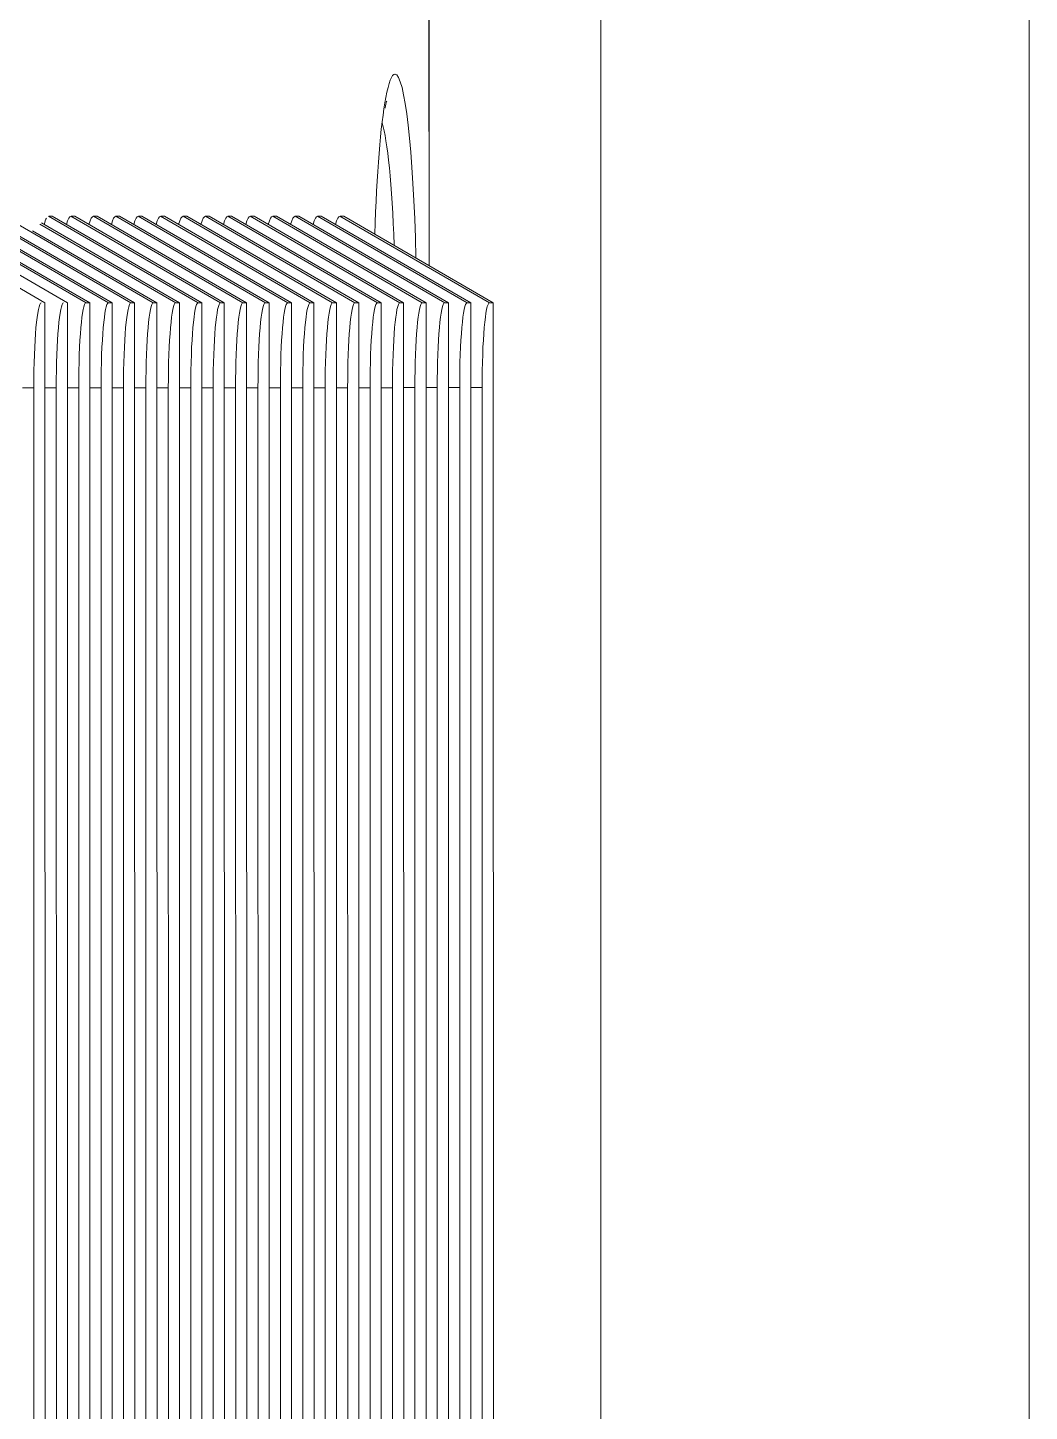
# Model space of a CAD drawing. Header units: millimetres. Extents: x -159872 to 386485, y -250577 to 158966.
# Drawn here: x 371143 to 371189.7, y 3155.9 to 3220.4 of the extents above; entities that cross this region are included whole.
import ezdxf

# ---------------------------------------------------------------- set-up
doc = ezdxf.new("R2010")
doc.units = ezdxf.units.MM
doc.layers.add('LDS-equipment-kitchen equipment', color=3, linetype='Continuous', lineweight=13)
doc.layers.add('TOPS', color=252, linetype='Continuous', lineweight=13)

# ---------------------------------------------------------------- blocks, each defined once
blk = doc.blocks.new('Group-335')
at = {"layer": 'LDS-equipment-kitchen equipment', "lineweight": 5}
for p, q in [((310488.196, 39696.327), (310488.199, 39666.827)), ((310488.196, 39696.327), (310488.199, 39666.827)), ((310488.199, 39696.327), (310488.202, 39666.824)), ((310488.199, 39696.327), (310488.202, 39666.824)), ((310470.277, 39665.085), (310463.299, 39669.127)), ((310470.277, 39665.085), (310463.299, 39669.127)), ((310471.325, 39665.085), (310464.346, 39669.127)), ((310471.325, 39665.085), (310464.346, 39669.127)), ((310472.196, 39665.085), (310465.218, 39669.127)), ((310472.196, 39665.085), (310465.218, 39669.127)), ((310472.368, 39665.085), (310465.39, 39669.127)), ((310472.368, 39665.085), (310465.39, 39669.127)), ((310473.24, 39665.085), (310466.262, 39669.127)), ((310473.24, 39665.085), (310466.262, 39669.127)), ((310473.416, 39665.085), (310466.437, 39669.127)), ((310473.416, 39665.085), (310466.437, 39669.127)), ((310474.284, 39665.085), (310467.309, 39669.127)), ((310474.284, 39665.085), (310467.309, 39669.127)), ((310474.463, 39665.085), (310467.481, 39669.127)), ((310474.463, 39665.085), (310467.481, 39669.127)), ((310475.334, 39665.085), (310468.353, 39669.127)), ((310475.334, 39665.085), (310468.353, 39669.127)), ((310477.426, 39665.085), (310470.447, 39669.127)), ((310477.426, 39665.085), (310470.447, 39669.127)), ((310470.452, 39669.127), (310470.625, 39669.127)), ((310470.452, 39669.127), (310470.625, 39669.127)), ((310477.598, 39665.085), (310470.619, 39669.127)), ((310477.598, 39665.085), (310470.619, 39669.127)), ((310478.466, 39665.085), (310471.491, 39669.127)), ((310478.466, 39665.085), (310471.491, 39669.127)), ((310471.496, 39669.127), (310471.673, 39669.128)), ((310471.496, 39669.127), (310471.673, 39669.128)), ((310478.645, 39665.085), (310471.667, 39669.128)), ((310478.645, 39665.085), (310471.667, 39669.128)), ((310479.517, 39665.085), (310472.539, 39669.128)), ((310479.517, 39665.085), (310472.539, 39669.128)), ((310472.544, 39669.128), (310472.716, 39669.128)), ((310472.544, 39669.128), (310472.716, 39669.128)), ((310479.686, 39665.085), (310472.711, 39669.128)), ((310479.686, 39665.085), (310472.711, 39669.128)), ((310480.561, 39665.085), (310473.582, 39669.128)), ((310480.561, 39665.085), (310473.582, 39669.128)), ((310473.588, 39669.128), (310473.764, 39669.128)), ((310473.588, 39669.128), (310473.764, 39669.128)), ((310480.737, 39665.085), (310473.758, 39669.128)), ((310480.737, 39665.085), (310473.758, 39669.128)), ((310481.608, 39665.086), (310474.63, 39669.128)), ((310481.608, 39665.086), (310474.63, 39669.128)), ((310474.635, 39669.128), (310474.808, 39669.128)), ((310474.635, 39669.128), (310474.808, 39669.128)), ((310481.78, 39665.086), (310474.802, 39669.128)), ((310481.78, 39665.086), (310474.802, 39669.128)), ((310482.655, 39665.086), (310475.673, 39669.128)), ((310482.655, 39665.086), (310475.673, 39669.128)), ((310475.679, 39669.128), (310475.855, 39669.128)), ((310475.679, 39669.128), (310475.855, 39669.128)), ((310482.828, 39665.086), (310475.85, 39669.128)), ((310482.828, 39665.086), (310475.85, 39669.128)), ((310483.699, 39665.086), (310476.721, 39669.128)), ((310483.699, 39665.086), (310476.721, 39669.128)), ((310476.723, 39669.128), (310476.902, 39669.128)), ((310476.723, 39669.128), (310476.902, 39669.128)), ((310483.875, 39665.086), (310476.896, 39669.128)), ((310483.875, 39665.086), (310476.896, 39669.128)), ((310484.743, 39665.086), (310477.768, 39669.128)), ((310484.743, 39665.086), (310477.768, 39669.128)), ((310477.773, 39669.128), (310477.946, 39669.128)), ((310477.773, 39669.128), (310477.946, 39669.128)), ((310484.919, 39665.086), (310477.94, 39669.128)), ((310484.919, 39665.086), (310477.94, 39669.128)), ((310485.791, 39665.086), (310478.812, 39669.128)), ((310485.791, 39665.086), (310478.812, 39669.128)), ((310478.817, 39669.128), (310478.993, 39669.128)), ((310478.817, 39669.128), (310478.993, 39669.128)), ((310485.963, 39665.086), (310478.988, 39669.128)), ((310485.963, 39665.086), (310478.988, 39669.128)), ((310486.838, 39665.086), (310479.859, 39669.128)), ((310486.838, 39665.086), (310479.859, 39669.128)), ((310479.865, 39669.128), (310480.037, 39669.128)), ((310479.865, 39669.128), (310480.037, 39669.128)), ((310487.014, 39665.086), (310480.032, 39669.128)), ((310487.014, 39665.086), (310480.032, 39669.128)), ((310487.885, 39665.086), (310480.904, 39669.128)), ((310487.885, 39665.086), (310480.904, 39669.128)), ((310480.905, 39669.128), (310481.085, 39669.128)), ((310480.905, 39669.128), (310481.085, 39669.128)), ((310488.058, 39665.086), (310481.079, 39669.128)), ((310488.058, 39665.086), (310481.079, 39669.128)), ((310488.929, 39665.086), (310481.951, 39669.128)), ((310488.929, 39665.086), (310481.951, 39669.128)), ((310481.956, 39669.128), (310482.132, 39669.128)), ((310481.956, 39669.128), (310482.132, 39669.128)), ((310489.105, 39665.086), (310482.127, 39669.128)), ((310489.105, 39665.086), (310482.127, 39669.128)), ((310489.976, 39665.086), (310482.998, 39669.129)), ((310489.976, 39665.086), (310482.998, 39669.129)), ((310483, 39669.129), (310483.176, 39669.129)), ((310483, 39669.129), (310483.176, 39669.129)), ((310490.149, 39665.086), (310483.17, 39669.129)), ((310490.149, 39665.086), (310483.17, 39669.129)), ((310491.02, 39665.086), (310484.042, 39669.129)), ((310491.02, 39665.086), (310484.042, 39669.129)), ((310484.047, 39669.129), (310484.224, 39669.129)), ((310484.047, 39669.129), (310484.224, 39669.129)), ((310491.196, 39665.086), (310484.218, 39669.129)), ((310491.196, 39665.086), (310484.218, 39669.129)), ((310475.503, 39665.085), (310469.7, 39668.45)), ((310475.503, 39665.085), (310469.7, 39668.45)), ((310476.378, 39665.085), (310470.042, 39668.757)), ((310476.378, 39665.085), (310470.042, 39668.757)), ((310476.554, 39665.085), (310470.112, 39668.817)), ((310476.554, 39665.085), (310470.112, 39668.817)), ((310470.277, 39665.085), (310470.286, 39568.169)), ((310470.277, 39665.085), (310470.286, 39568.169)), ((310471.325, 39665.085), (310471.334, 39568.169)), ((310471.325, 39665.085), (310471.334, 39568.169)), ((310472.196, 39665.085), (310472.369, 39665.085)), ((310472.196, 39665.085), (310472.369, 39665.085)), ((310472.368, 39665.085), (310472.377, 39568.169)), ((310472.368, 39665.085), (310472.377, 39568.169)), ((310473.24, 39665.085), (310473.416, 39665.085)), ((310473.24, 39665.085), (310473.416, 39665.085)), ((310473.416, 39665.085), (310473.425, 39568.169)), ((310473.416, 39665.085), (310473.425, 39568.169)), ((310474.284, 39665.085), (310474.464, 39665.085)), ((310474.284, 39665.085), (310474.464, 39665.085)), ((310474.463, 39665.085), (310474.472, 39568.169)), ((310474.463, 39665.085), (310474.472, 39568.169)), ((310475.334, 39665.085), (310475.507, 39665.085)), ((310475.334, 39665.085), (310475.507, 39665.085)), ((310475.503, 39665.085), (310475.512, 39568.169)), ((310475.503, 39665.085), (310475.512, 39568.169)), ((310476.378, 39665.085), (310476.555, 39665.085)), ((310476.378, 39665.085), (310476.555, 39665.085)), ((310476.554, 39665.085), (310476.563, 39568.169)), ((310476.554, 39665.085), (310476.563, 39568.169)), ((310477.426, 39665.085), (310477.599, 39665.085)), ((310477.426, 39665.085), (310477.599, 39665.085)), ((310477.598, 39665.085), (310477.607, 39568.169)), ((310477.598, 39665.085), (310477.607, 39568.169)), ((310478.466, 39665.085), (310478.646, 39665.085)), ((310478.466, 39665.085), (310478.646, 39665.085)), ((310478.645, 39665.085), (310478.654, 39568.169)), ((310478.645, 39665.085), (310478.654, 39568.169)), ((310479.517, 39665.085), (310479.69, 39665.085)), ((310479.517, 39665.085), (310479.69, 39665.085)), ((310479.686, 39665.085), (310479.695, 39568.17)), ((310479.686, 39665.085), (310479.695, 39568.17)), ((310480.561, 39665.085), (310480.737, 39665.085)), ((310480.561, 39665.085), (310480.737, 39665.085)), ((310480.737, 39665.085), (310480.746, 39568.17)), ((310480.737, 39665.085), (310480.746, 39568.17)), ((310481.608, 39665.086), (310481.785, 39665.086)), ((310481.608, 39665.086), (310481.785, 39665.086)), ((310481.78, 39665.086), (310481.789, 39568.17)), ((310481.78, 39665.086), (310481.789, 39568.17)), ((310482.655, 39665.086), (310482.828, 39665.086)), ((310482.655, 39665.086), (310482.828, 39665.086)), ((310482.828, 39665.086), (310482.837, 39568.17)), ((310482.828, 39665.086), (310482.837, 39568.17)), ((310483.699, 39665.086), (310483.876, 39665.086)), ((310483.699, 39665.086), (310483.876, 39665.086)), ((310483.875, 39665.086), (310483.884, 39568.17)), ((310483.875, 39665.086), (310483.884, 39568.17)), ((310484.743, 39665.086), (310484.92, 39665.086)), ((310484.743, 39665.086), (310484.92, 39665.086)), ((310484.919, 39665.086), (310484.928, 39568.17)), ((310484.919, 39665.086), (310484.928, 39568.17)), ((310485.791, 39665.086), (310485.967, 39665.086)), ((310485.791, 39665.086), (310485.967, 39665.086)), ((310485.963, 39665.086), (310485.972, 39568.17)), ((310485.963, 39665.086), (310485.972, 39568.17)), ((310486.838, 39665.086), (310487.014, 39665.086)), ((310486.838, 39665.086), (310487.014, 39665.086)), ((310487.014, 39665.086), (310487.023, 39568.17)), ((310487.014, 39665.086), (310487.023, 39568.17)), ((310487.885, 39665.086), (310488.058, 39665.086)), ((310487.885, 39665.086), (310488.058, 39665.086)), ((310488.058, 39665.086), (310488.066, 39568.17)), ((310488.058, 39665.086), (310488.066, 39568.17)), ((310488.929, 39665.086), (310489.106, 39665.086)), ((310488.929, 39665.086), (310489.106, 39665.086)), ((310489.105, 39665.086), (310489.114, 39568.17)), ((310489.105, 39665.086), (310489.114, 39568.17)), ((310489.976, 39665.086), (310490.149, 39665.086)), ((310489.976, 39665.086), (310490.149, 39665.086)), ((310490.149, 39665.086), (310490.158, 39568.171)), ((310490.149, 39665.086), (310490.158, 39568.171)), ((310491.02, 39665.086), (310491.197, 39665.086)), ((310491.02, 39665.086), (310491.197, 39665.086)), ((310491.196, 39665.086), (310491.205, 39568.171)), ((310491.196, 39665.086), (310491.205, 39568.171)), ((310469.757, 39661.126), (310469.235, 39661.126)), ((310469.757, 39661.126), (310469.235, 39661.126)), ((310469.766, 39572.127), (310469.757, 39661.126)), ((310469.766, 39572.127), (310469.757, 39661.126)), ((310470.805, 39661.126), (310470.279, 39661.126)), ((310470.805, 39661.126), (310470.279, 39661.126)), ((310470.813, 39572.127), (310470.805, 39661.126)), ((310470.813, 39572.127), (310470.805, 39661.126)), ((310471.852, 39661.126), (310471.326, 39661.126)), ((310471.852, 39661.126), (310471.326, 39661.126)), ((310471.86, 39572.127), (310471.852, 39661.126)), ((310471.86, 39572.127), (310471.852, 39661.126)), ((310472.896, 39661.126), (310472.37, 39661.126)), ((310472.896, 39661.126), (310472.37, 39661.126)), ((310472.904, 39572.127), (310472.896, 39661.126)), ((310472.904, 39572.127), (310472.896, 39661.126)), ((310473.94, 39661.126), (310473.418, 39661.126)), ((310473.94, 39661.126), (310473.418, 39661.126)), ((310473.948, 39572.127), (310473.94, 39661.126)), ((310473.948, 39572.127), (310473.94, 39661.126)), ((310474.987, 39661.126), (310474.465, 39661.126)), ((310474.987, 39661.126), (310474.465, 39661.126)), ((310474.995, 39572.127), (310474.987, 39661.126)), ((310474.995, 39572.127), (310474.987, 39661.126)), ((310476.034, 39661.127), (310475.509, 39661.126)), ((310476.034, 39661.127), (310475.509, 39661.126)), ((310476.043, 39572.127), (310476.034, 39661.127)), ((310476.043, 39572.127), (310476.034, 39661.127)), ((310477.082, 39661.127), (310476.556, 39661.127)), ((310477.082, 39661.127), (310476.556, 39661.127)), ((310477.09, 39572.127), (310477.082, 39661.127)), ((310477.09, 39572.127), (310477.082, 39661.127)), ((310478.126, 39661.127), (310477.6, 39661.127)), ((310478.126, 39661.127), (310477.6, 39661.127)), ((310478.134, 39572.127), (310478.126, 39661.127)), ((310478.134, 39572.127), (310478.126, 39661.127)), ((310479.173, 39661.127), (310478.647, 39661.127)), ((310479.173, 39661.127), (310478.647, 39661.127)), ((310479.181, 39572.127), (310479.173, 39661.127)), ((310479.181, 39572.127), (310479.173, 39661.127)), ((310480.217, 39661.127), (310479.691, 39661.127)), ((310480.217, 39661.127), (310479.691, 39661.127)), ((310480.225, 39572.127), (310480.217, 39661.127)), ((310480.225, 39572.127), (310480.217, 39661.127)), ((310481.264, 39661.127), (310480.738, 39661.127)), ((310481.264, 39661.127), (310480.738, 39661.127)), ((310481.272, 39572.128), (310481.264, 39661.127)), ((310481.272, 39572.128), (310481.264, 39661.127)), ((310482.305, 39661.127), (310481.786, 39661.127)), ((310482.305, 39661.127), (310481.786, 39661.127)), ((310482.313, 39572.128), (310482.305, 39661.127)), ((310482.313, 39572.128), (310482.305, 39661.127)), ((310483.352, 39661.127), (310482.83, 39661.127)), ((310483.352, 39661.127), (310482.83, 39661.127)), ((310483.36, 39572.128), (310483.352, 39661.127)), ((310483.36, 39572.128), (310483.352, 39661.127)), ((310484.402, 39661.127), (310483.877, 39661.127)), ((310484.402, 39661.127), (310483.877, 39661.127)), ((310484.411, 39572.128), (310484.402, 39661.127)), ((310484.411, 39572.128), (310484.402, 39661.127)), ((310485.446, 39661.127), (310484.92, 39661.127)), ((310485.446, 39661.127), (310484.92, 39661.127)), ((310485.454, 39572.128), (310485.446, 39661.127)), ((310485.454, 39572.128), (310485.446, 39661.127)), ((310486.494, 39661.127), (310485.968, 39661.127)), ((310486.494, 39661.127), (310485.968, 39661.127)), ((310486.502, 39572.128), (310486.494, 39661.127)), ((310486.502, 39572.128), (310486.494, 39661.127)), ((310487.538, 39661.128), (310487.016, 39661.128)), ((310487.538, 39661.128), (310487.016, 39661.128)), ((310487.546, 39572.128), (310487.538, 39661.128)), ((310487.546, 39572.128), (310487.538, 39661.128)), ((310488.582, 39661.128), (310488.059, 39661.128)), ((310488.582, 39661.128), (310488.059, 39661.128)), ((310488.59, 39572.128), (310488.582, 39661.128)), ((310488.59, 39572.128), (310488.582, 39661.128)), ((310489.629, 39661.128), (310489.107, 39661.128)), ((310489.629, 39661.128), (310489.107, 39661.128)), ((310489.637, 39572.128), (310489.629, 39661.128)), ((310489.637, 39572.128), (310489.629, 39661.128)), ((310490.676, 39661.128), (310490.151, 39661.128)), ((310490.676, 39661.128), (310490.151, 39661.128)), ((310490.685, 39572.128), (310490.676, 39661.128)), ((310490.685, 39572.128), (310490.676, 39661.128))]:
    blk.add_line(p, q, dxfattribs=at)
at = {"layer": 'LDS-equipment-kitchen equipment', "lineweight": 5, "transparency": 33554687}
for points in [[(310486.182, 39674.664), (310486.316, 39675.383), (310486.464, 39675.757), (310486.612, 39675.757)], [(310486.182, 39674.664), (310486.316, 39675.383), (310486.464, 39675.757), (310486.612, 39675.757)], [(310486.61, 39675.757), (310487.068, 39675.757), (310487.467, 39672.244), (310487.587, 39667.181)], [(310486.61, 39675.757), (310487.068, 39675.757), (310487.467, 39672.244), (310487.587, 39667.181)], [(310485.666, 39668.295), (310485.754, 39671.107), (310485.941, 39673.389), (310486.181, 39674.663)], [(310485.666, 39668.295), (310485.754, 39671.107), (310485.941, 39673.389), (310486.181, 39674.663)], [(310486.206, 39674.454), (310486.192, 39674.408), (310486.171, 39674.331), (310486.149, 39674.179)], [(310486.206, 39674.454), (310486.192, 39674.408), (310486.171, 39674.331), (310486.149, 39674.179)], [(310486.149, 39674.179), (310486.149, 39674.179), (310486.149, 39674.165), (310486.149, 39674.165)], [(310486.149, 39674.179), (310486.149, 39674.179), (310486.149, 39674.165), (310486.149, 39674.165)], [(310486.224, 39674.493), (310486.224, 39674.493), (310486.217, 39674.479), (310486.206, 39674.454)], [(310486.224, 39674.493), (310486.224, 39674.493), (310486.217, 39674.479), (310486.206, 39674.454)], [(310486.007, 39673.461), (310486.261, 39672.692), (310486.476, 39670.582), (310486.575, 39667.771)], [(310486.007, 39673.461), (310486.261, 39672.692), (310486.476, 39670.582), (310486.575, 39667.771)], [(310470.239, 39668.745), (310470.274, 39668.879), (310470.313, 39668.974), (310470.345, 39669.038)], [(310470.239, 39668.745), (310470.274, 39668.879), (310470.313, 39668.974), (310470.345, 39669.038)], [(310471.279, 39668.745), (310471.353, 39668.999), (310471.42, 39669.126), (310471.498, 39669.126)], [(310471.279, 39668.745), (310471.353, 39668.999), (310471.42, 39669.126), (310471.498, 39669.126)], [(310472.327, 39668.745), (310472.401, 39668.999), (310472.468, 39669.126), (310472.545, 39669.126)], [(310472.327, 39668.745), (310472.401, 39668.999), (310472.468, 39669.126), (310472.545, 39669.126)], [(310473.377, 39668.745), (310473.444, 39668.999), (310473.511, 39669.126), (310473.589, 39669.126)], [(310473.377, 39668.745), (310473.444, 39668.999), (310473.511, 39669.126), (310473.589, 39669.126)], [(310474.421, 39668.745), (310474.492, 39668.999), (310474.559, 39669.126), (310474.636, 39669.126)], [(310474.421, 39668.745), (310474.492, 39668.999), (310474.559, 39669.126), (310474.636, 39669.126)], [(310475.469, 39668.745), (310475.539, 39668.999), (310475.606, 39669.126), (310475.68, 39669.126)], [(310475.469, 39668.745), (310475.539, 39668.999), (310475.606, 39669.126), (310475.68, 39669.126)], [(310476.513, 39668.746), (310476.583, 39669), (310476.654, 39669.126), (310476.728, 39669.126)], [(310476.513, 39668.746), (310476.583, 39669), (310476.654, 39669.126), (310476.728, 39669.126)], [(310477.556, 39668.746), (310477.63, 39669), (310477.697, 39669.127), (310477.775, 39669.127)], [(310477.556, 39668.746), (310477.63, 39669), (310477.697, 39669.127), (310477.775, 39669.127)], [(310478.604, 39668.746), (310478.674, 39669), (310478.745, 39669.127), (310478.819, 39669.127)], [(310478.604, 39668.746), (310478.674, 39669), (310478.745, 39669.127), (310478.819, 39669.127)], [(310479.651, 39668.746), (310479.722, 39669), (310479.789, 39669.127), (310479.866, 39669.127)], [(310479.651, 39668.746), (310479.722, 39669), (310479.789, 39669.127), (310479.866, 39669.127)], [(310480.698, 39668.746), (310480.769, 39669), (310480.832, 39669.127), (310480.91, 39669.127)], [(310480.698, 39668.746), (310480.769, 39669), (310480.832, 39669.127), (310480.91, 39669.127)], [(310481.742, 39668.746), (310481.812, 39669), (310481.883, 39669.127), (310481.957, 39669.127)], [(310481.742, 39668.746), (310481.812, 39669), (310481.883, 39669.127), (310481.957, 39669.127)], [(310482.79, 39668.746), (310482.86, 39669), (310482.931, 39669.127), (310483.005, 39669.127)], [(310482.79, 39668.746), (310482.86, 39669), (310482.931, 39669.127), (310483.005, 39669.127)], [(310483.833, 39668.746), (310483.904, 39669), (310483.971, 39669.127), (310484.049, 39669.127)], [(310483.833, 39668.746), (310483.904, 39669), (310483.971, 39669.127), (310484.049, 39669.127)], [(310469.757, 39661.126), (310469.757, 39663.313), (310469.912, 39665.084), (310470.106, 39665.084)], [(310469.757, 39661.126), (310469.757, 39663.313), (310469.912, 39665.084), (310470.106, 39665.084)], [(310470.805, 39661.126), (310470.805, 39663.313), (310470.96, 39665.084), (310471.15, 39665.084)], [(310470.805, 39661.126), (310470.805, 39663.313), (310470.96, 39665.084), (310471.15, 39665.084)], [(310471.852, 39661.126), (310471.852, 39663.313), (310472.003, 39665.084), (310472.197, 39665.084)], [(310471.852, 39661.126), (310471.852, 39663.313), (310472.003, 39665.084), (310472.197, 39665.084)], [(310472.896, 39661.126), (310472.896, 39663.313), (310473.051, 39665.084), (310473.241, 39665.084)], [(310472.896, 39661.126), (310472.896, 39663.313), (310473.051, 39665.084), (310473.241, 39665.084)], [(310473.94, 39661.126), (310473.94, 39663.314), (310474.098, 39665.084), (310474.289, 39665.084)], [(310473.94, 39661.126), (310473.94, 39663.314), (310474.098, 39665.084), (310474.289, 39665.084)], [(310474.987, 39661.126), (310474.987, 39663.314), (310475.138, 39665.085), (310475.336, 39665.085)], [(310474.987, 39661.126), (310474.987, 39663.314), (310475.138, 39665.085), (310475.336, 39665.085)], [(310476.034, 39661.127), (310476.034, 39663.314), (310476.189, 39665.085), (310476.38, 39665.085)], [(310476.034, 39661.127), (310476.034, 39663.314), (310476.189, 39665.085), (310476.38, 39665.085)], [(310477.082, 39661.127), (310477.082, 39663.314), (310477.233, 39665.085), (310477.427, 39665.085)], [(310477.082, 39661.127), (310477.082, 39663.314), (310477.233, 39665.085), (310477.427, 39665.085)], [(310478.126, 39661.127), (310478.126, 39663.314), (310478.28, 39665.085), (310478.471, 39665.085)], [(310478.126, 39661.127), (310478.126, 39663.314), (310478.28, 39665.085), (310478.471, 39665.085)], [(310479.173, 39661.127), (310479.173, 39663.314), (310479.328, 39665.085), (310479.518, 39665.085)], [(310479.173, 39661.127), (310479.173, 39663.314), (310479.328, 39665.085), (310479.518, 39665.085)], [(310480.217, 39661.127), (310480.217, 39663.314), (310480.371, 39665.085), (310480.562, 39665.085)], [(310480.217, 39661.127), (310480.217, 39663.314), (310480.371, 39665.085), (310480.562, 39665.085)], [(310481.264, 39661.127), (310481.264, 39663.314), (310481.415, 39665.085), (310481.609, 39665.085)], [(310481.264, 39661.127), (310481.264, 39663.314), (310481.415, 39665.085), (310481.609, 39665.085)], [(310482.305, 39661.127), (310482.304, 39663.314), (310482.463, 39665.085), (310482.657, 39665.085)], [(310482.305, 39661.127), (310482.304, 39663.314), (310482.463, 39665.085), (310482.657, 39665.085)], [(310483.352, 39661.127), (310483.352, 39663.314), (310483.51, 39665.085), (310483.701, 39665.085)], [(310483.352, 39661.127), (310483.352, 39663.314), (310483.51, 39665.085), (310483.701, 39665.085)], [(310484.402, 39661.127), (310484.402, 39663.315), (310484.554, 39665.085), (310484.748, 39665.085)], [(310484.402, 39661.127), (310484.402, 39663.315), (310484.554, 39665.085), (310484.748, 39665.085)], [(310485.446, 39661.127), (310485.446, 39663.315), (310485.601, 39665.086), (310485.791, 39665.086)], [(310485.446, 39661.127), (310485.446, 39663.315), (310485.601, 39665.086), (310485.791, 39665.086)], [(310486.494, 39661.127), (310486.494, 39663.315), (310486.648, 39665.086), (310486.839, 39665.086)], [(310486.494, 39661.127), (310486.494, 39663.315), (310486.648, 39665.086), (310486.839, 39665.086)], [(310487.538, 39661.128), (310487.537, 39663.315), (310487.692, 39665.086), (310487.887, 39665.086)], [(310487.538, 39661.128), (310487.537, 39663.315), (310487.692, 39665.086), (310487.887, 39665.086)], [(310488.582, 39661.128), (310488.581, 39663.315), (310488.74, 39665.086), (310488.93, 39665.086)], [(310488.582, 39661.128), (310488.581, 39663.315), (310488.74, 39665.086), (310488.93, 39665.086)], [(310489.629, 39661.128), (310489.629, 39663.315), (310489.78, 39665.086), (310489.978, 39665.086)], [(310489.629, 39661.128), (310489.629, 39663.315), (310489.78, 39665.086), (310489.978, 39665.086)], [(310490.676, 39661.128), (310490.676, 39663.315), (310490.828, 39665.086), (310491.022, 39665.086)], [(310490.676, 39661.128), (310490.676, 39663.315), (310490.828, 39665.086), (310491.022, 39665.086)]]:
    blk.add_open_spline(points, degree=3, dxfattribs=at)
blk = doc.blocks.new('Group-337')
at = {"layer": 'TOPS', "lineweight": 5}
for p, q in [((310516.21, 39297.414), (310516.21, 40297.414)), ((310496.21, 39317.414), (310496.21, 40237.414))]:
    blk.add_line(p, q, dxfattribs=at)
at = {"layer": 'LDS-equipment-kitchen equipment'}
blk.add_blockref('Group-335', (0, 0), dxfattribs=at)
blk = doc.blocks.new('Group-338')
at = {"layer": 'LDS-equipment-kitchen equipment'}
blk.add_blockref('Group-337', (0, 0), dxfattribs=at)

msp = doc.modelspace()

# ---------------------------------------------------------------- block references
at = {"layer": 'LDS-equipment-kitchen equipment', "color": 7}
msp.add_blockref('Group-338', (60673.51323, -36457.51522), dxfattribs=at)

doc.saveas('drawing.dxf')
